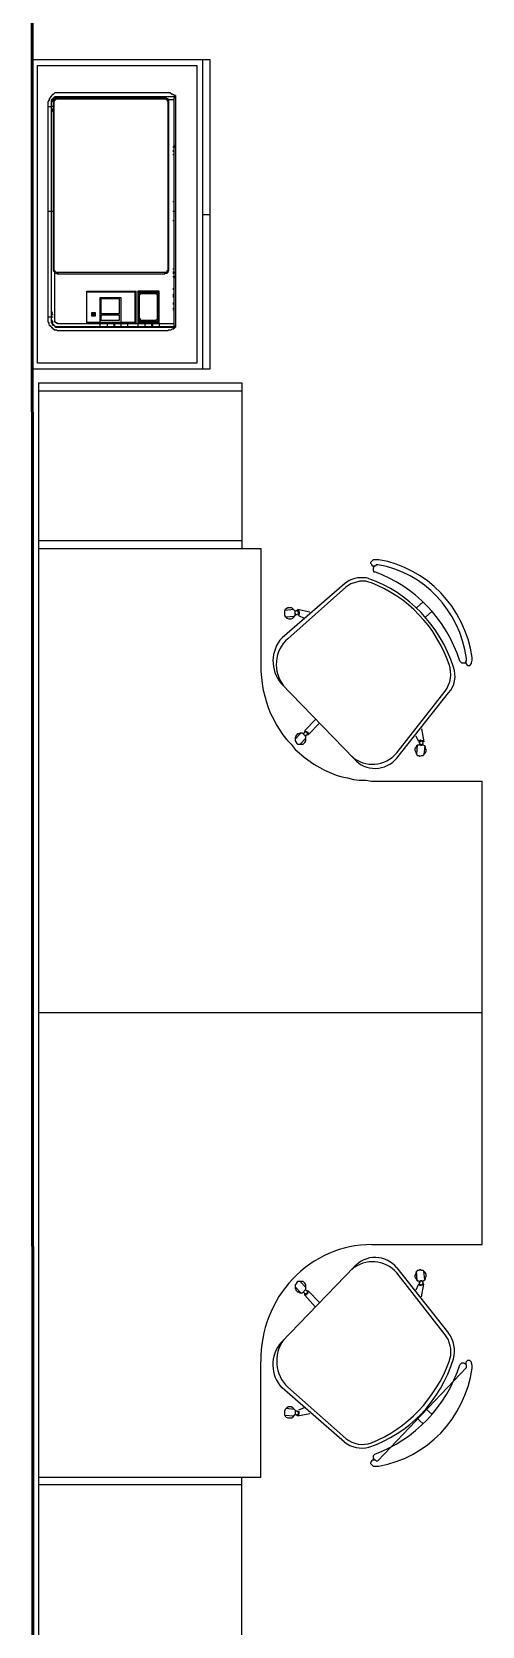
# Model space of a CAD drawing. Header units: millimetres. Extents: x -8 to 5830, y -596 to 3598.
# Drawn here: x 1677.674 to 1678.833, y 2515.45 to 2519.556 of the extents above; entities that cross this region are included whole.
import ezdxf

# ---------------------------------------------------------------- set-up
doc = ezdxf.new("R2010")
doc.units = ezdxf.units.MM
doc.layers.get('0').update_dxf_attribs({"color": 9})

msp = doc.modelspace()

# ---------------------------------------------------------------- linework, layer by layer
at = {"lineweight": 50}
for p, q in [((1677.6765, 2515.1219), (1677.6743, 2522.4528)), ((1677.6743, 2522.3733), (1677.6765, 2515.1219))]:
    msp.add_line(p, q, dxfattribs=at)
at = {"lineweight": 25}
for p, q in [((1677.6743, 2518.6868), (1677.6743, 2519.4847)), ((1677.6743, 2519.4847), (1678.1323, 2519.4847)), ((1677.6891, 2518.7023), (1677.6891, 2519.4692)), ((1677.6891, 2519.4692), (1678.0986, 2519.4692)), ((1678.0986, 2519.4692), (1678.0986, 2518.7023)), ((1678.1133, 2519.4847), (1678.1133, 2518.6868)), ((1678.1323, 2519.4847), (1678.1323, 2518.6868)), ((1677.7187, 2519.3808), (1677.7166, 2519.3764)), ((1677.7208, 2519.3852), (1677.7187, 2519.383)), ((1677.7187, 2519.383), (1677.7187, 2519.3808)), ((1677.7229, 2519.3896), (1677.7208, 2519.3852)), ((1677.7271, 2519.3941), (1677.7229, 2519.3896)), ((1677.725, 2519.3808), (1677.7271, 2519.383)), ((1677.725, 2518.8062), (1677.725, 2519.3808)), ((1677.7292, 2519.3941), (1677.7271, 2519.3941)), ((1677.7271, 2519.383), (1677.7292, 2519.3852)), ((1677.7292, 2519.383), (1677.7271, 2519.3808)), ((1677.7271, 2519.3808), (1677.7271, 2519.3764)), ((1677.7334, 2519.3985), (1677.7292, 2519.3941)), ((1677.7313, 2519.3874), (1677.7292, 2519.3852)), ((1677.7292, 2519.3852), (1677.7313, 2519.3852)), ((1677.7292, 2519.3852), (1677.7292, 2519.383)), ((1677.7334, 2519.383), (1677.7292, 2519.3786)), ((1677.7313, 2519.3852), (1677.7334, 2519.3874)), ((1677.7356, 2519.3874), (1677.7313, 2519.3874)), ((1677.7334, 2519.383), (1677.7313, 2519.383)), ((1677.7313, 2519.383), (1677.7313, 2519.3808)), ((1677.7313, 2519.3786), (1677.7334, 2519.3808)), ((1678.031, 2519.3985), (1677.7334, 2519.3985)), ((1677.7334, 2519.3874), (1677.7334, 2519.3896)), ((1677.7334, 2519.3896), (1678.0437, 2519.3896)), ((1677.7356, 2519.3852), (1677.7334, 2519.383)), ((1677.7334, 2519.3808), (1677.7356, 2519.383)), ((1677.7334, 2519.3786), (1677.7334, 2519.3808)), ((1677.7334, 2519.3808), (1677.7356, 2519.3808)), ((1677.7377, 2519.3896), (1677.7356, 2519.3874)), ((1677.7356, 2519.383), (1677.7377, 2519.3852)), ((1678.0205, 2519.3852), (1677.7356, 2519.3852)), ((1677.7356, 2519.3808), (1677.7356, 2519.3852)), ((1677.7356, 2519.383), (1678.0205, 2519.383)), ((1677.7377, 2519.383), (1677.7377, 2519.3852)), ((1677.7398, 2519.3852), (1677.7398, 2519.383)), ((1677.7398, 2519.383), (1677.7419, 2519.3852)), ((1678.0163, 2519.383), (1678.0163, 2519.3852)), ((1678.0205, 2519.383), (1678.0226, 2519.3852)), ((1678.0205, 2519.3808), (1678.0205, 2519.383)), ((1678.0395, 2519.3808), (1678.0205, 2519.3808)), ((1678.0247, 2519.383), (1678.0226, 2519.383)), ((1678.0226, 2519.3786), (1678.0226, 2519.3808)), ((1678.0247, 2519.3808), (1678.0247, 2519.383)), ((1678.0247, 2519.3786), (1678.0268, 2519.3808)), ((1678.031, 2519.3963), (1678.0331, 2519.3985)), ((1678.0331, 2519.3963), (1678.0353, 2519.3963)), ((1678.0353, 2519.3941), (1678.0374, 2519.3963)), ((1678.0374, 2519.3941), (1678.0395, 2519.3941)), ((1678.0395, 2519.3918), (1678.0416, 2519.3941)), ((1678.0395, 2519.3852), (1678.0395, 2518.7995)), ((1678.0395, 2519.3852), (1678.0416, 2519.3852)), ((1678.0437, 2519.3918), (1678.0416, 2519.3918)), ((1678.0416, 2519.3874), (1678.0437, 2519.3896)), ((1678.0416, 2519.3852), (1678.0416, 2519.3874)), ((1678.0437, 2519.3918), (1678.0437, 2518.7951)), ((1677.7166, 2518.8084), (1677.7166, 2519.3764)), ((1677.7166, 2519.3631), (1677.7229, 2519.3631)), ((1677.7271, 2519.3764), (1677.725, 2519.3742)), ((1677.7313, 2519.3631), (1677.725, 2519.3631)), ((1677.725, 2519.3498), (1677.7271, 2519.3521)), ((1677.7271, 2519.3565), (1677.7292, 2519.3587)), ((1677.7271, 2519.3521), (1677.7271, 2519.3565)), ((1677.7292, 2519.3786), (1677.7334, 2519.3786)), ((1677.7292, 2519.3786), (1677.7292, 2518.941)), ((1677.7292, 2519.3764), (1677.7313, 2519.3764)), ((1677.7313, 2519.3764), (1677.7292, 2519.3742)), ((1677.7292, 2519.3742), (1677.7313, 2519.3742)), ((1677.7292, 2519.3609), (1677.7313, 2519.3609)), ((1677.7313, 2518.941), (1677.7313, 2519.3786)), ((1678.0226, 2519.3764), (1678.0247, 2519.3786)), ((1678.0247, 2518.941), (1678.0247, 2519.3764)), ((1678.0247, 2519.3742), (1678.0268, 2519.3742)), ((1678.0268, 2518.941), (1678.0268, 2519.3786)), ((1678.0374, 2519.2592), (1678.0437, 2519.2592)), ((1678.0395, 2519.2614), (1678.0416, 2519.2614)), ((1678.0416, 2519.2614), (1678.0437, 2519.2637)), ((1678.0416, 2519.2614), (1678.0416, 2519.2637)), ((1678.0374, 2519.2504), (1678.0416, 2519.2504)), ((1678.0374, 2519.2482), (1678.0395, 2519.2482)), ((1678.0395, 2519.2393), (1678.0374, 2519.2393)), ((1677.7166, 2519.0935), (1677.7313, 2519.0935)), ((1678.0395, 2519.1178), (1678.0374, 2519.1178)), ((1678.0374, 2519.0935), (1678.0437, 2519.0935)), ((1678.0395, 2519.0692), (1678.0374, 2519.0692)), ((1678.1323, 2519.0846), (1678.1133, 2519.0846)), ((1677.7313, 2518.983), (1677.7292, 2518.983)), ((1677.7292, 2518.9454), (1677.7313, 2518.9454)), ((1677.7292, 2518.9388), (1677.7313, 2518.941)), ((1677.7334, 2518.941), (1677.7313, 2518.941)), ((1677.7313, 2518.9366), (1677.7334, 2518.9388)), ((1677.7334, 2518.8084), (1677.7334, 2518.941)), ((1677.7356, 2518.9388), (1677.7334, 2518.9366)), ((1677.7334, 2518.9343), (1677.7377, 2518.9343)), ((1677.7356, 2518.9366), (1678.0205, 2518.9366)), ((1677.7377, 2518.9321), (1677.7398, 2518.9343)), ((1677.7419, 2518.9366), (1677.7398, 2518.9321)), ((1677.7398, 2518.9321), (1678.0163, 2518.9321)), ((1678.0163, 2518.9321), (1678.0163, 2518.9366)), ((1678.0163, 2518.9321), (1678.0184, 2518.9343)), ((1678.0184, 2518.9343), (1678.0226, 2518.9343)), ((1678.0205, 2518.9366), (1678.0226, 2518.9388)), ((1678.0226, 2518.9388), (1678.0226, 2518.941)), ((1678.0226, 2518.941), (1678.0247, 2518.941)), ((1678.0226, 2518.9343), (1678.0247, 2518.9366)), ((1678.0247, 2518.9454), (1678.0268, 2518.9454)), ((1678.0247, 2518.9388), (1678.0268, 2518.941)), ((1678.0247, 2518.9366), (1678.0247, 2518.9388)), ((1678.0374, 2518.9454), (1678.0395, 2518.9454)), ((1678.0416, 2518.9366), (1678.0374, 2518.9366)), ((1678.0374, 2518.9343), (1678.0416, 2518.9343)), ((1678.0416, 2518.9366), (1678.0416, 2518.9343)), ((1677.8158, 2518.8062), (1677.8158, 2518.8879)), ((1677.8158, 2518.8879), (1677.9424, 2518.8879)), ((1677.9424, 2518.8879), (1677.9403, 2518.8857)), ((1677.9424, 2518.8062), (1677.9424, 2518.8879)), ((1677.9466, 2518.8857), (1677.9487, 2518.8879)), ((1678.0015, 2518.8879), (1677.9466, 2518.8879)), ((1677.9466, 2518.8879), (1677.9466, 2518.8062)), ((1677.9994, 2518.8857), (1678.0015, 2518.8879)), ((1678.0015, 2518.8062), (1678.0015, 2518.8879)), ((1678.0374, 2518.9255), (1678.0437, 2518.9255)), ((1678.0374, 2518.8946), (1678.0395, 2518.8946)), ((1678.0395, 2518.8924), (1678.0374, 2518.8924)), ((1678.0395, 2518.9233), (1678.0437, 2518.9233)), ((1677.9403, 2518.8857), (1677.8158, 2518.8857)), ((1677.9044, 2518.8703), (1677.8495, 2518.8703)), ((1677.8495, 2518.8703), (1677.8495, 2518.8062)), ((1677.9002, 2518.868), (1677.8516, 2518.868)), ((1677.8516, 2518.868), (1677.8516, 2518.8305)), ((1677.9002, 2518.8305), (1677.9002, 2518.868)), ((1677.9044, 2518.8062), (1677.9044, 2518.8703)), ((1677.9403, 2518.8084), (1677.9403, 2518.8857)), ((1677.9487, 2518.8084), (1677.9487, 2518.8857)), ((1677.9487, 2518.8857), (1677.9994, 2518.8857)), ((1677.9994, 2518.8835), (1677.9508, 2518.8835)), ((1677.9508, 2518.8835), (1677.9508, 2518.8062)), ((1677.9529, 2518.8791), (1677.9508, 2518.8769)), ((1677.9952, 2518.8813), (1677.9529, 2518.8813)), ((1677.9529, 2518.8813), (1677.9529, 2518.8791)), ((1677.9952, 2518.8791), (1677.9952, 2518.8813)), ((1677.9973, 2518.8791), (1677.9952, 2518.8791)), ((1677.9973, 2518.815), (1677.9973, 2518.8791)), ((1677.9994, 2518.8062), (1677.9994, 2518.8857)), ((1678.0395, 2518.8791), (1678.0374, 2518.8791)), ((1678.0374, 2518.8769), (1678.0395, 2518.8769)), ((1678.0395, 2518.8725), (1678.0374, 2518.8725)), ((1678.0395, 2518.857), (1678.0374, 2518.857)), ((1678.0395, 2518.8548), (1678.0374, 2518.8548)), ((1677.7166, 2518.8216), (1677.7229, 2518.8216)), ((1677.7166, 2518.8062), (1677.7187, 2518.8084)), ((1677.7187, 2518.8017), (1677.7187, 2518.8062)), ((1677.725, 2518.8327), (1677.7271, 2518.8349)), ((1677.725, 2518.8216), (1677.7292, 2518.8216)), ((1677.725, 2518.8106), (1677.7271, 2518.8128)), ((1677.725, 2518.804), (1677.7271, 2518.8062)), ((1677.7271, 2518.8305), (1677.7271, 2518.8327)), ((1677.7271, 2518.8261), (1677.7292, 2518.8283)), ((1677.7271, 2518.8106), (1677.7271, 2518.8017)), ((1677.7271, 2518.8017), (1677.7292, 2518.804)), ((1677.7334, 2518.8216), (1677.7313, 2518.8216)), ((1677.7356, 2518.8084), (1677.7334, 2518.8084)), ((1677.7356, 2518.8062), (1677.7356, 2518.8084)), ((1677.7398, 2518.8062), (1677.7356, 2518.8062)), ((1677.7398, 2518.804), (1677.7398, 2518.8062)), ((1678.0395, 2518.804), (1677.7398, 2518.804)), ((1677.8158, 2518.8084), (1677.9403, 2518.8084)), ((1677.8158, 2518.8062), (1677.9424, 2518.8062)), ((1677.8284, 2518.8238), (1677.8284, 2518.8327)), ((1677.8284, 2518.8327), (1677.8369, 2518.8327)), ((1677.8326, 2518.8283), (1677.8284, 2518.8283)), ((1677.8369, 2518.8238), (1677.8284, 2518.8238)), ((1677.8305, 2518.8261), (1677.8305, 2518.8305)), ((1677.8305, 2518.8305), (1677.8348, 2518.8305)), ((1677.8305, 2518.8261), (1677.8348, 2518.8261)), ((1677.8348, 2518.8305), (1677.8348, 2518.8261)), ((1677.8369, 2518.8327), (1677.8369, 2518.8238)), ((1677.8495, 2518.804), (1677.8495, 2518.7951)), ((1677.8516, 2518.8305), (1677.9002, 2518.8305)), ((1677.8537, 2518.8261), (1677.8516, 2518.8238)), ((1677.8516, 2518.8238), (1677.8516, 2518.8128)), ((1677.8516, 2518.8128), (1677.9002, 2518.8128)), ((1677.9002, 2518.8261), (1677.8537, 2518.8261)), ((1677.858, 2518.8062), (1677.858, 2518.8084)), ((1677.8601, 2518.8062), (1677.8601, 2518.8084)), ((1677.8685, 2518.7951), (1677.8685, 2518.804)), ((1677.877, 2518.8062), (1677.877, 2518.8084)), ((1677.8854, 2518.804), (1677.8854, 2518.7951)), ((1677.8875, 2518.7951), (1677.8875, 2518.804)), ((1677.8938, 2518.8084), (1677.8938, 2518.8062)), ((1677.896, 2518.8062), (1677.896, 2518.8084)), ((1677.9002, 2518.8128), (1677.9002, 2518.8261)), ((1677.9044, 2518.7951), (1677.9044, 2518.804)), ((1677.9213, 2518.7951), (1677.9213, 2518.804)), ((1677.9403, 2518.8172), (1677.9424, 2518.8172)), ((1677.9403, 2518.815), (1677.9424, 2518.815)), ((1677.9403, 2518.8062), (1677.9424, 2518.8084)), ((1677.9487, 2518.8084), (1677.9466, 2518.8062)), ((1677.9466, 2518.8062), (1678.0015, 2518.8062)), ((1677.9466, 2518.804), (1677.9466, 2518.7951)), ((1677.9994, 2518.8084), (1677.9487, 2518.8084)), ((1677.9508, 2518.8172), (1677.9529, 2518.8172)), ((1677.9508, 2518.8106), (1677.9994, 2518.8106)), ((1677.9529, 2518.8172), (1677.9529, 2518.8128)), ((1677.9529, 2518.8128), (1677.9952, 2518.8128)), ((1677.9551, 2518.8062), (1677.9551, 2518.8084)), ((1677.9656, 2518.7951), (1677.9656, 2518.804)), ((1677.974, 2518.8062), (1677.974, 2518.8084)), ((1677.9825, 2518.804), (1677.9825, 2518.7951)), ((1677.9846, 2518.804), (1677.9846, 2518.7951)), ((1677.9909, 2518.8084), (1677.9909, 2518.8062)), ((1677.993, 2518.8062), (1677.993, 2518.8084)), ((1677.9952, 2518.8128), (1677.9952, 2518.815)), ((1677.9952, 2518.815), (1677.9973, 2518.815)), ((1678.0015, 2518.8084), (1677.9994, 2518.8062)), ((1678.0015, 2518.804), (1678.0015, 2518.7951)), ((1678.0374, 2518.8437), (1678.0395, 2518.8437)), ((1678.0395, 2518.8393), (1678.0374, 2518.8393)), ((1677.7187, 2518.7995), (1677.7208, 2518.8017)), ((1677.7208, 2518.7973), (1677.7229, 2518.7995)), ((1677.7229, 2518.7951), (1677.725, 2518.7973)), ((1677.725, 2518.7929), (1677.7271, 2518.7951)), ((1677.7271, 2518.7995), (1677.7292, 2518.8017)), ((1677.7271, 2518.7907), (1677.7292, 2518.7929)), ((1677.7292, 2518.7995), (1677.7313, 2518.8017)), ((1677.7313, 2518.7995), (1677.7292, 2518.7995)), ((1677.7292, 2518.7885), (1677.7313, 2518.7907)), ((1677.7334, 2518.7995), (1677.7313, 2518.7973)), ((1677.7313, 2518.7885), (1677.7377, 2518.7885)), ((1677.7334, 2518.7951), (1677.7356, 2518.7973)), ((1677.7334, 2518.7973), (1678.0437, 2518.7973)), ((1677.7356, 2518.7951), (1678.0437, 2518.7951)), ((1677.7377, 2518.7863), (1677.7398, 2518.7885)), ((1677.7398, 2518.7863), (1678.0247, 2518.7863)), ((1678.0247, 2518.7863), (1678.0268, 2518.7885)), ((1678.0268, 2518.7885), (1678.0331, 2518.7885)), ((1678.0331, 2518.7885), (1678.0353, 2518.7907)), ((1678.0353, 2518.7907), (1678.0395, 2518.7907)), ((1678.0395, 2518.7995), (1678.0416, 2518.7995)), ((1678.0395, 2518.7907), (1678.0395, 2518.7929)), ((1678.0395, 2518.7929), (1678.0416, 2518.7929)), ((1678.0416, 2518.7995), (1678.0416, 2518.7973)), ((1678.0416, 2518.7929), (1678.0437, 2518.7951)), ((1678.1323, 2518.6868), (1677.6743, 2518.6868)), ((1678.0986, 2518.7023), (1677.6891, 2518.7023)), ((1677.6912, 2518.6515), (1678.2147, 2518.6515)), ((1677.6912, 2518.6515), (1677.6912, 2515.407)), ((1678.2147, 2518.6515), (1678.2147, 2518.2249)), ((1677.6912, 2518.6316), (1678.2147, 2518.6316)), ((1678.2147, 2518.2448), (1677.6912, 2518.2448)), ((1677.6912, 2518.2249), (1678.2632, 2518.2249)), ((1678.2632, 2518.2249), (1678.2632, 2517.9089)), ((1678.5523, 2518.1962), (1678.546, 2518.1895)), ((1678.546, 2518.1895), (1678.546, 2518.1873)), ((1678.5671, 2518.1962), (1678.5523, 2518.1962)), ((1678.5059, 2518.1476), (1678.4975, 2518.1453)), ((1678.5122, 2518.1498), (1678.5059, 2518.1476)), ((1678.5355, 2518.1498), (1678.5122, 2518.1498)), ((1678.5418, 2518.1476), (1678.5355, 2518.1498)), ((1678.546, 2518.1873), (1678.5481, 2518.1851)), ((1678.5481, 2518.1851), (1678.5481, 2518.1829)), ((1678.5481, 2518.1829), (1678.5502, 2518.1807)), ((1678.5502, 2518.1807), (1678.5587, 2518.1807)), ((1678.5545, 2518.1785), (1678.5523, 2518.1741)), ((1678.5523, 2518.1741), (1678.5523, 2518.1697)), ((1678.5523, 2518.1697), (1678.5545, 2518.1652)), ((1678.5566, 2518.1807), (1678.5545, 2518.1785)), ((1678.5545, 2518.1652), (1678.5566, 2518.1652)), ((1678.5608, 2518.1829), (1678.5587, 2518.1807)), ((1678.565, 2518.1829), (1678.5608, 2518.1829)), ((1678.4785, 2518.1343), (1678.3181, 2517.9951)), ((1678.4827, 2518.1254), (1678.3328, 2517.9928)), ((1678.4911, 2518.1431), (1678.4785, 2518.1343)), ((1678.4954, 2518.1343), (1678.4827, 2518.1254)), ((1678.4975, 2518.1453), (1678.4911, 2518.1431)), ((1678.5038, 2518.1365), (1678.4954, 2518.1343)), ((1678.5101, 2518.1387), (1678.5038, 2518.1365)), ((1678.5186, 2518.1409), (1678.5101, 2518.1387)), ((1678.5334, 2518.1409), (1678.5186, 2518.1409)), ((1678.5418, 2518.1387), (1678.5334, 2518.1409)), ((1678.5481, 2518.1365), (1678.5418, 2518.1387)), ((1678.3265, 2518.068), (1678.3244, 2518.0636)), ((1678.3286, 2518.0702), (1678.3265, 2518.068)), ((1678.3476, 2518.068), (1678.3265, 2518.0658)), ((1678.3328, 2518.0724), (1678.3286, 2518.0702)), ((1678.3434, 2518.0724), (1678.3328, 2518.0724)), ((1678.3518, 2518.0636), (1678.3434, 2518.0724)), ((1678.3561, 2518.0658), (1678.354, 2518.0636)), ((1678.3603, 2518.0614), (1678.3561, 2518.0658)), ((1678.3898, 2518.0614), (1678.3582, 2518.068)), ((1678.3582, 2518.068), (1678.3603, 2518.0658)), ((1678.3603, 2518.0658), (1678.3603, 2518.0636)), ((1678.6642, 2518.0724), (1678.6811, 2518.0879)), ((1678.3244, 2518.0636), (1678.3244, 2518.0547)), ((1678.3244, 2518.0547), (1678.3265, 2518.0503)), ((1678.3265, 2518.0503), (1678.3286, 2518.0481)), ((1678.3497, 2518.0503), (1678.3286, 2518.0481)), ((1678.3286, 2518.0481), (1678.3307, 2518.0459)), ((1678.3307, 2518.0459), (1678.335, 2518.0437)), ((1678.335, 2518.0437), (1678.3413, 2518.0437)), ((1678.3413, 2518.0437), (1678.3455, 2518.0459)), ((1678.3455, 2518.0459), (1678.3518, 2518.0525)), ((1678.354, 2518.0636), (1678.3518, 2518.0636)), ((1678.3518, 2518.0525), (1678.3518, 2518.0636)), ((1678.3518, 2518.0569), (1678.354, 2518.0547)), ((1678.354, 2518.0547), (1678.3603, 2518.0569)), ((1678.3582, 2518.0547), (1678.354, 2518.0547)), ((1678.3603, 2518.0636), (1678.3624, 2518.0614)), ((1678.3603, 2518.0569), (1678.3603, 2518.0614)), ((1678.3624, 2518.0569), (1678.3603, 2518.0547)), ((1678.3603, 2518.0547), (1678.3603, 2518.0525)), ((1678.3603, 2518.0525), (1678.3751, 2518.0459)), ((1678.3624, 2518.0614), (1678.3624, 2518.0569)), ((1678.6874, 2518.0481), (1678.7043, 2518.0636)), ((1678.793, 2517.9376), (1678.793, 2517.942)), ((1678.8077, 2517.9376), (1678.8077, 2517.9442)), ((1678.2632, 2517.9089), (1678.2653, 2517.8934)), ((1678.7761, 2517.9354), (1678.7803, 2517.931)), ((1678.7803, 2517.931), (1678.7887, 2517.931)), ((1678.7887, 2517.931), (1678.7908, 2517.9332)), ((1678.7908, 2517.9332), (1678.793, 2517.9376)), ((1678.7908, 2517.9332), (1678.7908, 2517.9288)), ((1678.7908, 2517.9288), (1678.7951, 2517.9243)), ((1678.7951, 2517.9243), (1678.8014, 2517.9243)), ((1678.8014, 2517.9243), (1678.8056, 2517.9288)), ((1678.8056, 2517.931), (1678.8077, 2517.9376)), ((1678.8056, 2517.9288), (1678.8056, 2517.931)), ((1678.2653, 2517.8934), (1678.2674, 2517.8779)), ((1678.2674, 2517.8779), (1678.2695, 2517.8602)), ((1678.2695, 2517.8602), (1678.278, 2517.8293)), ((1678.316, 2517.8779), (1678.5038, 2517.6834)), ((1678.278, 2517.8293), (1678.2822, 2517.816)), ((1678.6136, 2517.6989), (1678.7381, 2517.858)), ((1678.6136, 2517.6856), (1678.7465, 2517.8536)), ((1678.2822, 2517.816), (1678.2885, 2517.8006)), ((1678.2885, 2517.8006), (1678.297, 2517.7851)), ((1678.297, 2517.7851), (1678.3033, 2517.7718)), ((1678.4046, 2517.7851), (1678.3772, 2517.7564)), ((1678.3033, 2517.7718), (1678.3202, 2517.7453)), ((1678.3202, 2517.7453), (1678.3307, 2517.7321)), ((1678.3666, 2517.7497), (1678.3518, 2517.7343)), ((1678.354, 2517.7409), (1678.3518, 2517.7387)), ((1678.3518, 2517.7387), (1678.3518, 2517.7298)), ((1678.3582, 2517.7475), (1678.354, 2517.7431)), ((1678.354, 2517.7431), (1678.354, 2517.7409)), ((1678.3603, 2517.7475), (1678.3582, 2517.7475)), ((1678.3645, 2517.7497), (1678.3603, 2517.7475)), ((1678.3708, 2517.7497), (1678.3645, 2517.7497)), ((1678.3793, 2517.7365), (1678.3645, 2517.721)), ((1678.3793, 2517.7409), (1678.3708, 2517.7497)), ((1678.3751, 2517.7497), (1678.3729, 2517.7475)), ((1678.3814, 2517.7519), (1678.3751, 2517.7519)), ((1678.3751, 2517.7519), (1678.3751, 2517.7497)), ((1678.3772, 2517.7564), (1678.3772, 2517.7542)), ((1678.3772, 2517.7542), (1678.3814, 2517.7542)), ((1678.3772, 2517.7431), (1678.3793, 2517.7431)), ((1678.3793, 2517.7431), (1678.3814, 2517.7453)), ((1678.3793, 2517.7298), (1678.3793, 2517.7409)), ((1678.3814, 2517.7542), (1678.3835, 2517.7519)), ((1678.3835, 2517.7497), (1678.3814, 2517.7519)), ((1678.3814, 2517.7453), (1678.3835, 2517.7453)), ((1678.3835, 2517.7519), (1678.3856, 2517.7497)), ((1678.3835, 2517.7453), (1678.3835, 2517.7497)), ((1678.3856, 2517.7453), (1678.4152, 2517.7763)), ((1678.3856, 2517.7497), (1678.3856, 2517.7453)), ((1678.6621, 2517.7431), (1678.6684, 2517.7298)), ((1678.6769, 2517.7608), (1678.6832, 2517.7276)), ((1678.3307, 2517.7321), (1678.3413, 2517.721)), ((1678.3413, 2517.721), (1678.3518, 2517.7077)), ((1678.3518, 2517.7298), (1678.354, 2517.7276)), ((1678.3518, 2517.7077), (1678.3624, 2517.6989)), ((1678.354, 2517.7276), (1678.3561, 2517.7232)), ((1678.3561, 2517.7232), (1678.3582, 2517.721)), ((1678.3582, 2517.721), (1678.3729, 2517.721)), ((1678.3624, 2517.6989), (1678.3751, 2517.6878)), ((1678.3729, 2517.721), (1678.3772, 2517.7254)), ((1678.3772, 2517.7254), (1678.3793, 2517.7298)), ((1678.6621, 2517.7122), (1678.66, 2517.7099)), ((1678.66, 2517.7099), (1678.66, 2517.7055)), ((1678.66, 2517.7055), (1678.6621, 2517.7011)), ((1678.6642, 2517.7166), (1678.6621, 2517.7122)), ((1678.6621, 2517.7011), (1678.6621, 2517.6989)), ((1678.6621, 2517.6989), (1678.6642, 2517.6967)), ((1678.6663, 2517.7188), (1678.6642, 2517.6945)), ((1678.6663, 2517.7188), (1678.6642, 2517.7166)), ((1678.6642, 2517.6967), (1678.6663, 2517.6923)), ((1678.6705, 2517.7188), (1678.6663, 2517.7188)), ((1678.6727, 2517.7298), (1678.6705, 2517.7298)), ((1678.6705, 2517.7298), (1678.6705, 2517.7276)), ((1678.6727, 2517.7254), (1678.6705, 2517.7254)), ((1678.6705, 2517.7254), (1678.6727, 2517.7232)), ((1678.6727, 2517.721), (1678.6705, 2517.7188)), ((1678.6748, 2517.7321), (1678.6727, 2517.7298)), ((1678.6748, 2517.7298), (1678.6727, 2517.7276)), ((1678.6727, 2517.7276), (1678.6727, 2517.7254)), ((1678.6727, 2517.7232), (1678.6727, 2517.721)), ((1678.6727, 2517.721), (1678.6748, 2517.7188)), ((1678.6769, 2517.7298), (1678.6748, 2517.7321)), ((1678.6811, 2517.7298), (1678.6748, 2517.7298)), ((1678.6748, 2517.7188), (1678.6811, 2517.7232)), ((1678.6748, 2517.7188), (1678.679, 2517.7188)), ((1678.679, 2517.7276), (1678.679, 2517.7298)), ((1678.6811, 2517.7254), (1678.679, 2517.7276)), ((1678.6811, 2517.7188), (1678.679, 2517.721)), ((1678.6811, 2517.7276), (1678.6811, 2517.7298)), ((1678.6811, 2517.7232), (1678.6811, 2517.7254)), ((1678.6853, 2517.7166), (1678.6811, 2517.7188)), ((1678.6811, 2517.6923), (1678.6874, 2517.6989)), ((1678.6832, 2517.7276), (1678.6832, 2517.7298)), ((1678.6853, 2517.7166), (1678.6832, 2517.6945)), ((1678.6874, 2517.7144), (1678.6853, 2517.7166)), ((1678.6874, 2517.7099), (1678.6874, 2517.7144)), ((1678.6895, 2517.7077), (1678.6874, 2517.7099)), ((1678.6874, 2517.6989), (1678.6895, 2517.7033)), ((1678.6895, 2517.7033), (1678.6895, 2517.7077)), ((1678.3751, 2517.6878), (1678.4004, 2517.6702)), ((1678.4004, 2517.6702), (1678.4152, 2517.6613)), ((1678.4152, 2517.6613), (1678.4278, 2517.6547)), ((1678.4278, 2517.6547), (1678.4574, 2517.6414)), ((1678.6663, 2517.6923), (1678.6705, 2517.6923)), ((1678.6705, 2517.6923), (1678.6727, 2517.6901)), ((1678.6727, 2517.6901), (1678.6769, 2517.6923)), ((1678.6769, 2517.6923), (1678.6811, 2517.6923)), ((1678.4574, 2517.6414), (1678.4721, 2517.637)), ((1678.4721, 2517.637), (1678.4869, 2517.6348)), ((1678.4869, 2517.6348), (1678.5017, 2517.6304)), ((1678.5017, 2517.6304), (1678.5165, 2517.6282)), ((1678.5165, 2517.6282), (1678.5334, 2517.6282)), ((1678.5334, 2517.6282), (1678.5481, 2517.626)), ((1678.5481, 2517.626), (1678.8331, 2517.626)), ((1678.8331, 2516.4325), (1678.8331, 2517.626)), ((1678.8331, 2517.0292), (1677.6912, 2517.0292)), ((1678.5481, 2516.4325), (1678.8331, 2516.4325)), ((1678.316, 2516.1806), (1678.5038, 2516.375)), ((1678.6136, 2516.3728), (1678.7465, 2516.2049)), ((1678.7381, 2516.2004), (1678.6136, 2516.3596)), ((1678.6621, 2516.3574), (1678.66, 2516.3529)), ((1678.66, 2516.3529), (1678.66, 2516.3485)), ((1678.66, 2516.3485), (1678.6621, 2516.3463)), ((1678.6642, 2516.3618), (1678.6621, 2516.3596)), ((1678.6621, 2516.3596), (1678.6621, 2516.3574)), ((1678.6621, 2516.3463), (1678.6642, 2516.3419)), ((1678.6663, 2516.3662), (1678.6642, 2516.3618)), ((1678.6663, 2516.3397), (1678.6642, 2516.364)), ((1678.6642, 2516.3419), (1678.6663, 2516.3397)), ((1678.6705, 2516.3662), (1678.6663, 2516.3662)), ((1678.6727, 2516.3684), (1678.6705, 2516.3662)), ((1678.6769, 2516.3662), (1678.6727, 2516.3684)), ((1678.6811, 2516.3662), (1678.6769, 2516.3662)), ((1678.6832, 2516.364), (1678.6811, 2516.3662)), ((1678.6811, 2516.3397), (1678.6853, 2516.3419)), ((1678.6853, 2516.3419), (1678.6832, 2516.364)), ((1678.6853, 2516.3618), (1678.6832, 2516.364)), ((1678.6874, 2516.3596), (1678.6853, 2516.3618)), ((1678.6853, 2516.3419), (1678.6874, 2516.3441)), ((1678.6895, 2516.3552), (1678.6874, 2516.3596)), ((1678.6874, 2516.3485), (1678.6895, 2516.3507)), ((1678.6874, 2516.3441), (1678.6874, 2516.3485)), ((1678.6895, 2516.3507), (1678.6895, 2516.3552)), ((1678.354, 2516.3308), (1678.3518, 2516.3286)), ((1678.3518, 2516.3286), (1678.3518, 2516.3198)), ((1678.3666, 2516.3087), (1678.3518, 2516.3242)), ((1678.3518, 2516.3198), (1678.354, 2516.3176)), ((1678.3561, 2516.3353), (1678.354, 2516.3308)), ((1678.354, 2516.3176), (1678.354, 2516.3154)), ((1678.354, 2516.3154), (1678.3582, 2516.311)), ((1678.3582, 2516.3375), (1678.3561, 2516.3353)), ((1678.3729, 2516.3375), (1678.3582, 2516.3375)), ((1678.3582, 2516.311), (1678.3603, 2516.311)), ((1678.3603, 2516.311), (1678.3645, 2516.3087)), ((1678.3793, 2516.322), (1678.3645, 2516.3375)), ((1678.3645, 2516.3087), (1678.3708, 2516.3087)), ((1678.3708, 2516.3087), (1678.3793, 2516.3176)), ((1678.3772, 2516.3331), (1678.3729, 2516.3375)), ((1678.3729, 2516.311), (1678.3751, 2516.3087)), ((1678.3751, 2516.3087), (1678.3751, 2516.3065)), ((1678.3751, 2516.3065), (1678.3772, 2516.3065)), ((1678.3793, 2516.3286), (1678.3772, 2516.3331)), ((1678.3793, 2516.3154), (1678.3772, 2516.3154)), ((1678.3772, 2516.3065), (1678.3793, 2516.3043)), ((1678.3772, 2516.3021), (1678.3772, 2516.3043)), ((1678.3772, 2516.3043), (1678.3814, 2516.3043)), ((1678.4046, 2516.2712), (1678.3772, 2516.3021)), ((1678.3793, 2516.3176), (1678.3793, 2516.3286)), ((1678.3814, 2516.3132), (1678.3793, 2516.3154)), ((1678.3793, 2516.3043), (1678.3793, 2516.3065)), ((1678.3793, 2516.3065), (1678.3814, 2516.3065)), ((1678.3835, 2516.3132), (1678.3814, 2516.3132)), ((1678.3814, 2516.3065), (1678.3835, 2516.3087)), ((1678.3814, 2516.3043), (1678.3835, 2516.3065)), ((1678.3835, 2516.3087), (1678.3835, 2516.3132)), ((1678.3835, 2516.3065), (1678.3856, 2516.3087)), ((1678.3856, 2516.3087), (1678.3856, 2516.3132)), ((1678.3856, 2516.3132), (1678.4152, 2516.2822)), ((1678.6684, 2516.3286), (1678.6621, 2516.3154)), ((1678.6663, 2516.3397), (1678.6705, 2516.3397)), ((1678.6727, 2516.3286), (1678.6684, 2516.3286)), ((1678.6705, 2516.3397), (1678.6727, 2516.3375)), ((1678.6727, 2516.3353), (1678.6705, 2516.3331)), ((1678.6705, 2516.3331), (1678.6748, 2516.3286)), ((1678.6705, 2516.3331), (1678.6727, 2516.3331)), ((1678.6748, 2516.3397), (1678.6727, 2516.3375)), ((1678.6727, 2516.3375), (1678.6727, 2516.3353)), ((1678.6748, 2516.3264), (1678.6727, 2516.3286)), ((1678.679, 2516.3397), (1678.6748, 2516.3397)), ((1678.6769, 2516.3286), (1678.6748, 2516.3264)), ((1678.6748, 2516.3286), (1678.6811, 2516.3286)), ((1678.6769, 2516.2977), (1678.6832, 2516.3308)), ((1678.679, 2516.3375), (1678.6811, 2516.3397)), ((1678.679, 2516.3375), (1678.679, 2516.3397)), ((1678.6811, 2516.3353), (1678.679, 2516.3375)), ((1678.679, 2516.3308), (1678.6811, 2516.3331)), ((1678.679, 2516.3286), (1678.679, 2516.3308)), ((1678.6811, 2516.3331), (1678.6811, 2516.3353)), ((1678.6832, 2516.3308), (1678.6811, 2516.3308)), ((1678.6811, 2516.3308), (1678.6811, 2516.3286)), ((1678.7465, 2516.1872), (1678.7381, 2516.2004)), ((1678.7486, 2516.1806), (1678.7465, 2516.1872)), ((1678.7507, 2516.1717), (1678.7486, 2516.1806)), ((1678.7486, 2516.1319), (1678.7507, 2516.1408)), ((1678.7529, 2516.1651), (1678.7507, 2516.1717)), ((1678.7507, 2516.1408), (1678.7529, 2516.1474)), ((1678.7529, 2516.1474), (1678.7529, 2516.1651)), ((1678.2632, 2515.8336), (1678.2632, 2516.1319)), ((1678.565, 2515.8756), (1678.793, 2516.1165)), ((1678.7803, 2516.1275), (1678.7761, 2516.1231)), ((1678.7866, 2516.1275), (1678.7803, 2516.1275)), ((1678.7887, 2516.1253), (1678.7866, 2516.1275)), ((1678.7908, 2516.1253), (1678.7887, 2516.1253)), ((1678.7951, 2516.1341), (1678.7908, 2516.1297)), ((1678.7908, 2516.1297), (1678.7908, 2516.1253)), ((1678.793, 2516.1209), (1678.7908, 2516.1253)), ((1678.793, 2516.1165), (1678.793, 2516.1209)), ((1678.8014, 2516.1341), (1678.7951, 2516.1341)), ((1678.8056, 2516.1297), (1678.8014, 2516.1341)), ((1678.8056, 2516.1275), (1678.8056, 2516.1297)), ((1678.8077, 2516.1209), (1678.8056, 2516.1275)), ((1678.8077, 2516.1143), (1678.8077, 2516.1209)), ((1678.4785, 2515.9242), (1678.3181, 2516.0634)), ((1678.3328, 2516.0656), (1678.4827, 2515.933)), ((1678.3307, 2516.0126), (1678.3286, 2516.0104)), ((1678.335, 2516.0148), (1678.3307, 2516.0126)), ((1678.3413, 2516.0148), (1678.335, 2516.0148)), ((1678.3455, 2516.0126), (1678.3413, 2516.0148)), ((1678.3476, 2516.0104), (1678.3455, 2516.0126)), ((1678.3751, 2516.0126), (1678.3603, 2516.006)), ((1678.3265, 2516.0082), (1678.3244, 2516.0037)), ((1678.3244, 2516.0037), (1678.3244, 2515.9949)), ((1678.3244, 2515.9949), (1678.3265, 2515.9905)), ((1678.3286, 2516.0104), (1678.3265, 2516.0082)), ((1678.3476, 2515.9905), (1678.3265, 2515.9927)), ((1678.3265, 2515.9905), (1678.3286, 2515.9883)), ((1678.3497, 2516.0082), (1678.3286, 2516.0104)), ((1678.3286, 2515.9883), (1678.3328, 2515.9861)), ((1678.3328, 2515.9861), (1678.3434, 2515.9861)), ((1678.3434, 2515.9861), (1678.3455, 2515.9883)), ((1678.3455, 2515.9883), (1678.3518, 2515.9949)), ((1678.3518, 2516.006), (1678.3476, 2516.0104)), ((1678.3518, 2516.006), (1678.3518, 2515.9949)), ((1678.354, 2516.0037), (1678.3518, 2516.0015)), ((1678.3518, 2515.9949), (1678.354, 2515.9949)), ((1678.3582, 2516.0037), (1678.354, 2516.0037)), ((1678.354, 2515.9949), (1678.3561, 2515.9927)), ((1678.3561, 2515.9927), (1678.3582, 2515.9949)), ((1678.3582, 2516.0015), (1678.3582, 2516.0037)), ((1678.3603, 2516.0015), (1678.3582, 2516.0015)), ((1678.3898, 2515.9971), (1678.3582, 2515.9905)), ((1678.3582, 2515.9949), (1678.3603, 2515.9971)), ((1678.3582, 2515.9927), (1678.3603, 2515.9927)), ((1678.3624, 2516.0015), (1678.3603, 2516.0037)), ((1678.3603, 2515.9971), (1678.3603, 2516.0015)), ((1678.3603, 2515.9949), (1678.3624, 2515.9971)), ((1678.3603, 2515.9927), (1678.3603, 2515.9949)), ((1678.3624, 2515.9971), (1678.3624, 2516.0015)), ((1678.6642, 2515.9861), (1678.6811, 2515.9706)), ((1678.6874, 2516.0104), (1678.7043, 2515.9949)), ((1678.5566, 2515.8932), (1678.5523, 2515.8888)), ((1678.5481, 2515.8734), (1678.546, 2515.8711)), ((1678.546, 2515.8711), (1678.546, 2515.8689)), ((1678.546, 2515.8689), (1678.5523, 2515.8623)), ((1678.5502, 2515.8778), (1678.5481, 2515.8756)), ((1678.5481, 2515.8756), (1678.5481, 2515.8734)), ((1678.5587, 2515.8778), (1678.5502, 2515.8778)), ((1678.5523, 2515.8888), (1678.5523, 2515.8822)), ((1678.5523, 2515.8822), (1678.5545, 2515.88)), ((1678.5523, 2515.8623), (1678.5671, 2515.8623)), ((1678.5545, 2515.88), (1678.5566, 2515.8778)), ((1678.5587, 2515.8778), (1678.5608, 2515.8756)), ((1678.5608, 2515.8756), (1678.565, 2515.8756)), ((1677.6912, 2515.8336), (1678.2632, 2515.8336)), ((1678.2147, 2515.8137), (1677.6912, 2515.8137)), ((1678.2147, 2515.407), (1678.2147, 2515.8336))]:
    msp.add_line(p, q, dxfattribs=at)
for centre, major_axis, start_param, end_param in [((1678.522, 2517.8969), (0, 0.3029), -1.414092, -0.156704), ((1678.4305, 2517.8033), (0, 0.3634), -1.244238, -0.326558), ((1678.442, 2517.8154), (0, 0.3698), -1.240385, -0.330412), ((1678.5224, 2517.9), (0, 0.2865), -1.42345, -0.156563), ((1678.4336, 2517.8066), (0, 0.351), -1.222115, -0.348681), ((1678.3765, 2517.9353), (0, 0.0855), 0.797091, 2.306771), ((1678.3856, 2517.9265), (0, 0.0863), 0.694738, 2.265535), ((1678.6817, 2517.9027), (0, 0.074), 4.06457, 5.040382), ((1678.7049, 2517.8968), (0, 0.0614), 3.93142, 5.098566), ((1678.5512, 2517.757), (0, 0.0875), 2.443216, 3.985168), ((1678.5577, 2517.7362), (0, 0.0773), 2.32284, 3.998802), ((1678.5476, 2516.1347), (0, 0.2978), -0.001828, 1.580005), ((1678.551, 2516.2994), (0, 0.089), -0.827263, 0.682064), ((1678.5577, 2516.3219), (0, 0.0776), -0.853882, 0.815426), ((1678.3756, 2516.1231), (0, 0.0849), 0.82784, 2.351484), ((1678.39, 2516.1324), (0, 0.0896), 0.912479, 2.410433), ((1678.6926, 2516.1591), (0, 0.0727), 4.426067, 5.393502), ((1678.4405, 2516.2446), (0, 0.3501), 3.44929, 4.404692), ((1678.4215, 2516.2645), (0, 0.3673), 3.510926, 4.343055), ((1678.442, 2516.2431), (0, 0.3698), 3.472004, 4.381977), ((1678.522, 2516.1615), (0, 0.3029), 3.298297, 4.555685), ((1678.5254, 2515.992), (0, 0.074), 2.493773, 3.469586), ((1678.5239, 2515.9894), (0, 0.0807), 2.511789, 3.376605)]:
    msp.add_ellipse(centre, major_axis=major_axis, ratio=0.954968, start_param=start_param, end_param=end_param, dxfattribs=at)

doc.saveas('drawing.dxf')
